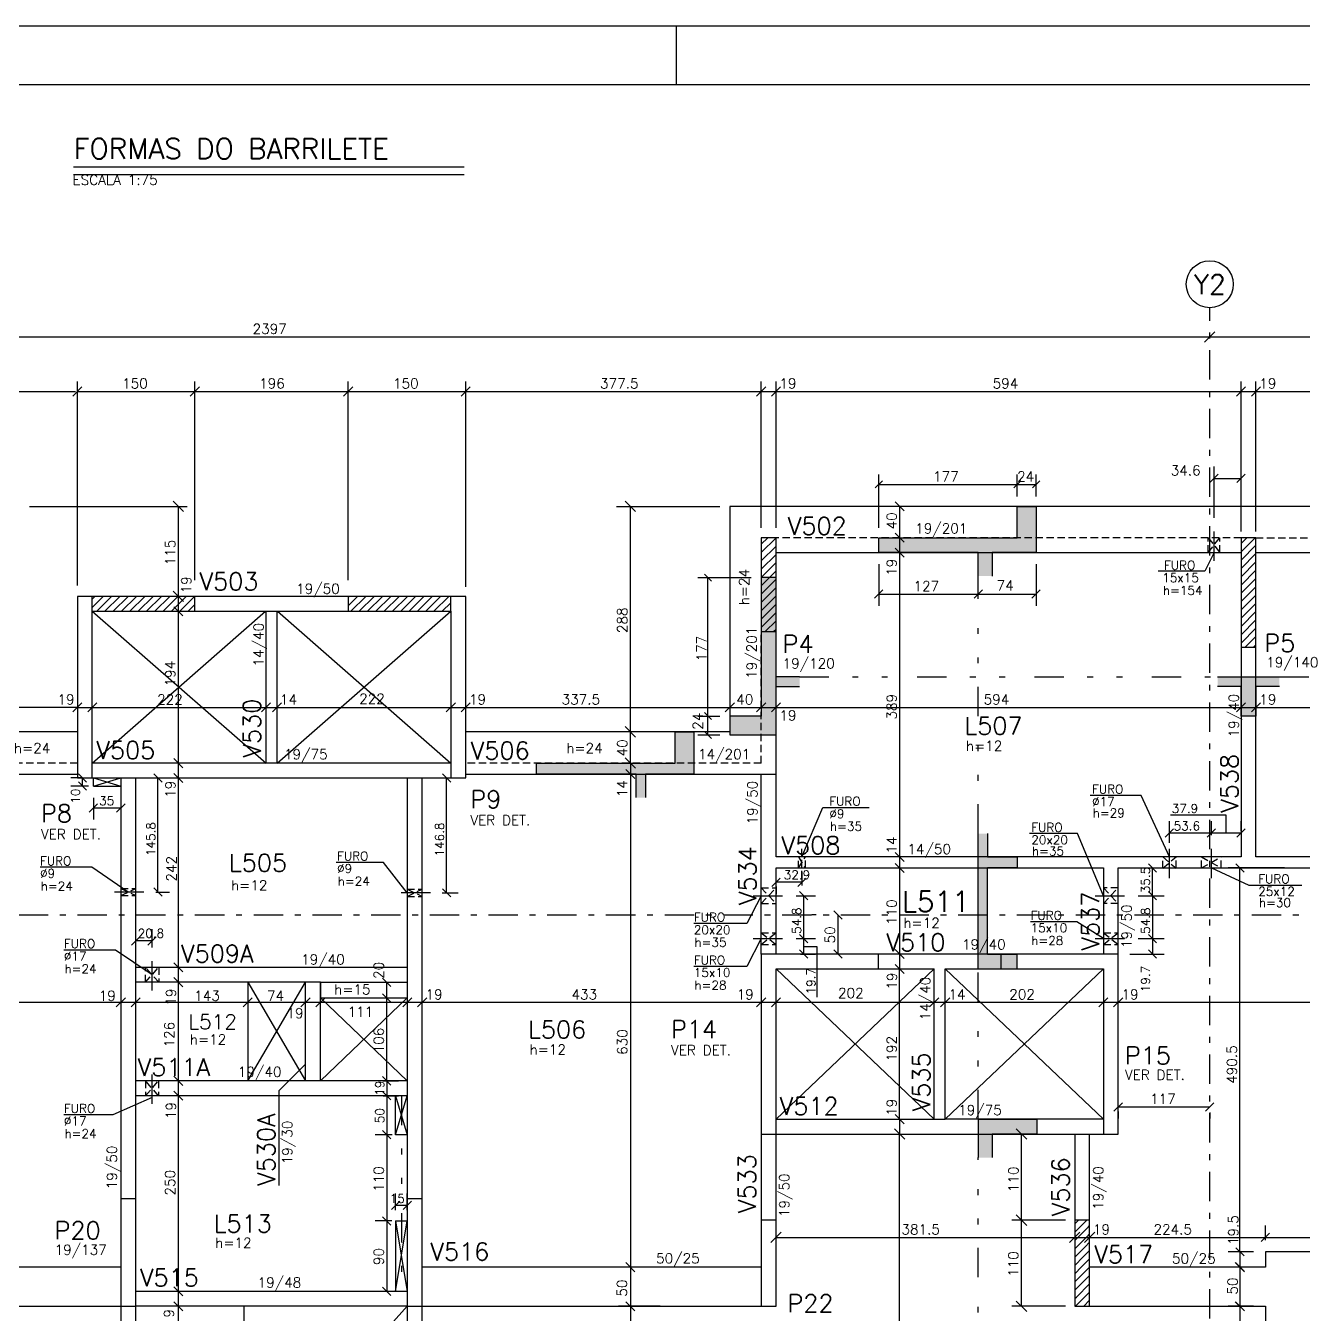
# Model space of a CAD drawing. Extents: x 26307 to 34197, y 0 to 4455.
# Drawn here: x 28641 to 30273, y 2809 to 4455 of the extents above; entities that cross this region are included whole.
import ezdxf

# ---------------------------------------------------------------- set-up
doc = ezdxf.new("R2010")
doc.units = 0
doc.header["$LTSCALE"] = 75
doc.header["$MEASUREMENT"] = 0
for name, pattern in [('ESTILO_TQS_0003', [1, 0.5, -0.2, 0.1, -0.2]), ('ESTILO_TQS_0004', [2, 0.5, -0.4, 0.1, -0.4, 0.1, -0.5]), ('HIDDEN2', [0.1875, 0.125, -0.0625])]:
    doc.linetypes.add(name, pattern=pattern)
doc.layers.get('0').update_dxf_attribs({"color": 3, "linetype": 'CONTINUOUS'})
for name, color, linetype in [('1', 3, 'CONTINUOUS'), ('200', 1, 'HIDDEN2'), ('204', 1, 'ESTILO_TQS_0003'), ('205', 1, 'ESTILO_TQS_0004'), ('210', 3, 'HIDDEN2'), ('212', 3, 'CONTINUOUS'), ('213', 3, 'CONTINUOUS'), ('216', 3, 'CONTINUOUS'), ('220', 5, 'CONTINUOUS'), ('221', 1, 'CONTINUOUS'), ('222', 6, 'CONTINUOUS'), ('226', 4, 'CONTINUOUS'), ('230', 3, 'CONTINUOUS'), ('233', 6, 'CONTINUOUS'), ('238', 2, 'CONTINUOUS'), ('249', 1, 'CONTINUOUS'), ('250', 1, 'CONTINUOUS'), ('253', 253, 'CONTINUOUS')]:
    doc.layers.add(name, color=color, linetype=linetype)
doc.styles.get("Standard").update_dxf_attribs({"font": 'ROMANS.SHX'})

# ---------------------------------------------------------------- blocks, each defined once
blk = doc.blocks.new('_H6F20D0C977-024')
for p, q in [((2443.908084, 9857.922685), (2457.994337, 9872.008938)), ((2443.908084, 9868.529287), (2447.387736, 9872.008938)), ((2449.600939, 9853.008938), (2468.600939, 9872.008938)), ((2460.207541, 9853.008938), (2479.207541, 9872.008938)), ((2470.814142, 9853.008938), (2489.814142, 9872.008938)), ((2481.420744, 9853.008938), (2500.420744, 9872.008938)), ((2492.027346, 9853.008938), (2511.027346, 9872.008938)), ((2502.633948, 9853.008938), (2521.633948, 9872.008938)), ((2513.240549, 9853.008938), (2532.240549, 9872.008938)), ((2523.847151, 9853.008938), (2542.847151, 9872.008938)), ((2534.453753, 9853.008938), (2553.453753, 9872.008938)), ((2545.060354, 9853.008938), (2564.060354, 9872.008938)), ((2555.666956, 9853.008938), (2574.666956, 9872.008938)), ((2566.273558, 9853.008938), (2574.908084, 9861.643464))]:
    blk.add_line(p, q)
blk = doc.blocks.new('_H6F20D0C977-025')
for p, q in [((2774.908084, 9860.118032), (2786.79899, 9872.008938)), ((2774.908084, 9870.724633), (2776.192389, 9872.008938)), ((2778.405592, 9853.008938), (2797.405592, 9872.008938)), ((2789.012194, 9853.008938), (2808.012194, 9872.008938)), ((2799.618796, 9853.008938), (2818.618796, 9872.008938)), ((2810.225397, 9853.008938), (2829.225397, 9872.008938)), ((2820.831999, 9853.008938), (2839.831999, 9872.008938)), ((2831.438601, 9853.008938), (2850.438601, 9872.008938)), ((2842.045203, 9853.008938), (2861.045203, 9872.008938)), ((2852.651804, 9853.008938), (2871.651804, 9872.008938)), ((2863.258406, 9853.008938), (2882.258406, 9872.008938)), ((2873.865008, 9853.008938), (2892.865008, 9872.008938)), ((2884.471609, 9853.008938), (2903.471609, 9872.008938)), ((2895.078211, 9853.008938), (2905.908084, 9863.838811)), ((2905.684813, 9853.008938), (2905.908084, 9853.232209))]:
    blk.add_line(p, q)
blk = doc.blocks.new('_H7A17B2026D-005')
for p, q in [((3300.408083, 10035.600174), (3308.818865, 10044.010956)), ((3300.408083, 10024.993573), (3319.408083, 10043.993573)), ((3300.408083, 10014.386971), (3319.408083, 10033.386971)), ((3300.408083, 10003.780369), (3319.408083, 10022.780369)), ((3300.408083, 9993.173767), (3319.408083, 10012.173767)), ((3300.408083, 9982.567166), (3319.408083, 10001.567166)), ((3300.408083, 9971.960564), (3319.408083, 9990.960564)), ((3300.408083, 9961.353962), (3319.408083, 9980.353962)), ((3300.408083, 9950.747361), (3319.408083, 9969.747361)), ((3300.408083, 9940.140759), (3319.408083, 9959.140759)), ((3300.408083, 9929.534157), (3319.408083, 9948.534157)), ((3305.491484, 9924.010956), (3319.408083, 9937.927555)), ((3316.098085, 9924.010956), (3319.408083, 9927.320954))]:
    blk.add_line(p, q)
blk = doc.blocks.new('_H4335135044-001')
for p, q in [((1602.793407, 3013.471435), (1618.178187, 3028.856216)), ((1602.793407, 3024.078037), (1607.571586, 3028.856216)), ((1602.793407, 3002.864834), (1620.333668, 3020.405094)), ((1620.333668, 3020.405094), (1621.793407, 3021.864834)), ((1602.793407, 2992.258232), (1618.119102, 3007.583927)), ((1615.904537, 2994.762761), (1621.793407, 3000.65163)), ((1618.119102, 3007.583927), (1621.793407, 3011.258232)), ((1602.793407, 2981.65163), (1615.904537, 2994.762761)), ((1602.793407, 2971.045028), (1613.689972, 2981.941594)), ((1613.689972, 2981.941594), (1621.793407, 2990.045028)), ((1602.793407, 2960.438427), (1611.475407, 2969.120427)), ((1609.260842, 2956.29926), (1621.793407, 2968.831825)), ((1611.475407, 2969.120427), (1621.793407, 2979.438427)), ((1602.793407, 2949.831825), (1609.260842, 2956.29926)), ((1604.831711, 2930.656926), (1621.793407, 2947.618622)), ((1607.046276, 2943.478093), (1621.793407, 2958.225223)), ((1602.793407, 2939.225223), (1607.046276, 2943.478093)), ((1602.793407, 2928.618622), (1604.831711, 2930.656926)), ((1603.637603, 2918.856216), (1621.793407, 2937.01202)), ((1614.244205, 2918.856216), (1621.793407, 2926.405418))]:
    blk.add_line(p, q)
blk = doc.blocks.new('_HF7EA6C2C5E-000')
for p, q in [((1390.293407, 3882.84481), (1408.304812, 3900.856216)), ((1390.293407, 3893.451412), (1397.698211, 3900.856216)), ((1390.293407, 3872.238209), (1409.293407, 3891.238209)), ((1390.293407, 3861.631607), (1409.293407, 3880.631607)), ((1390.293407, 3851.025005), (1409.293407, 3870.025005)), ((1390.293407, 3840.418404), (1409.293407, 3859.418404)), ((1390.293407, 3829.811802), (1409.293407, 3848.811802)), ((1390.293407, 3819.2052), (1409.293407, 3838.2052)), ((1390.293407, 3808.598598), (1409.293407, 3827.598598)), ((1390.293407, 3797.991997), (1409.293407, 3816.991997)), ((1390.293407, 3787.385395), (1409.293407, 3806.385395)), ((1390.293407, 3776.778793), (1409.293407, 3795.778793)), ((1390.293407, 3766.172192), (1409.293407, 3785.172192)), ((1395.584033, 3760.856216), (1409.293407, 3774.56559)), ((1406.190635, 3760.856216), (1409.293407, 3763.958988))]:
    blk.add_line(p, q)

msp = doc.modelspace()

# ---------------------------------------------------------------- linework, layer by layer
for p, q in [((26307.4, 4455), (34197.4, 4455)), ((29472.4, 4380), (29472.4, 4455))]:
    msp.add_line(p, q)
at = {"layer": '1'}
for p, q in [((30212.7, 3781.9), (31011.7, 3781.9)), ((28948.2, 3512.9), (28948.2, 3706.9)), ((28962.2, 3512.9), (28962.2, 3706.9)), ((29599.7, 3392.9), (29599.7, 3680.9)), ((29580.7, 3268.9), (29580.7, 3498.9)), ((29599.7, 3268.9), (29599.7, 3378.9)), ((29128.6, 3251.9), (28781.7, 3251.9)), ((29801.7, 3057.9), (29801.7, 3249.9)), ((29815.7, 3057.9), (29815.7, 3249.9)), ((29815.7, 3249.9), (29886.7, 3249.9)), ((29017.6, 3232.9), (28781.7, 3232.9)), ((28998.6, 3106.9), (28998.6, 3232.9)), ((29017.6, 3232.9), (29017.6, 3212.9)), ((29017.6, 3212.9), (29128.6, 3212.9)), ((29017.6, 3106.9), (28781.7, 3106.9)), ((29017.6, 3106.9), (29003.6, 3106.9)), ((29128.6, 3087.9), (28781.7, 3087.9)), ((29599.7, 3057.9), (29815.7, 3057.9)), ((29128.6, 2837.9), (28781.7, 2837.9)), ((29128.6, 2818.9), (28781.7, 2818.9))]:
    msp.add_line(p, q, dxfattribs=at)
for points in [[(29599.7, 3781.9), (30193.7, 3781.9)], [(29053.2, 3725.9), (28857.2, 3725.9)], [(28857.2, 3706.9), (29053.2, 3706.9)], [(30193.7, 3660.9), (30193.7, 3392.9)], [(30212.7, 3392.9), (30212.7, 3660.9)], [(28962.2, 3512.9), (28726.2, 3512.9)], [(29184.2, 3512.9), (28962.2, 3512.9)], [(28310.7, 3498.9), (28707.2, 3498.9)], [(28726.2, 3493.9), (28762.7, 3493.9)], [(28758.9, 3493.9), (29147.7, 3493.9)], [(28762.7, 3493.9), (28762.7, 2955.8)], [(28781.7, 2955.8), (28781.7, 3493.9)], [(29128.6, 3493.9), (29128.6, 2955.9)], [(29147.7, 3493.9), (29184.2, 3493.9)], [(29147.7, 2955.9), (29147.7, 3493.9)], [(29203.2, 3498.9), (29599.7, 3498.9)], [(30193.7, 3392.9), (29599.6, 3392.9)], [(30491.7, 3392.9), (30212.7, 3392.9)], [(29599.6, 3378.9), (30017.7, 3378.9)], [(30017.7, 3378.9), (30017.7, 3268.9)], [(30036.7, 3378.9), (30491.7, 3378.9)], [(30036.7, 3268.9), (30036.7, 3378.9)], [(29886.7, 3268.9), (29730.7, 3268.9)], [(29730.7, 3249.9), (29801.7, 3249.9)], [(30017.7, 3057.9), (29815.7, 3057.9)], [(29580.7, 3038.9), (29580.7, 2928.9)], [(29599.7, 3038.9), (30000.2, 3038.9)], [(29599.7, 2928.9), (29599.7, 3038.9)], [(29981.2, 3038.9), (29981.2, 2928.9)], [(30000.2, 3038.9), (30017.7, 3038.9)], [(30000.2, 2928.9), (30000.2, 3038.9)], [(28762.7, 2868.9), (28329.7, 2868.9)], [(29580.7, 2868.9), (29147.7, 2868.9)], [(30224.7, 2868.9), (30000.2, 2868.9)], [(28329.7, 2818.9), (28762.7, 2818.9)], [(28762.7, 2818.9), (28762.7, 2565.9)], [(28781.7, 2565.9), (28781.7, 2818.9)], [(29128.6, 2818.9), (29128.6, 2565.9)], [(29147.7, 2565.9), (29147.7, 2818.9)], [(29147.7, 2818.9), (29580.7, 2818.9)], [(30000.2, 2818.9), (30224.7, 2818.9)]]:
    msp.add_lwpolyline(points, dxfattribs=at)
at = {"layer": '200'}
for p, q in [((30151.6, 3781.9), (30166.6, 3800.9)), ((30151.6, 3800.9), (30166.6, 3781.9)), ((29628.1, 3378.8), (29637.1, 3392.9)), ((29628.1, 3392.9), (29637.1, 3378.8)), ((29632.6, 3365.9), (29632.6, 3405.9)), ((30093.6, 3378.8), (30110.6, 3392.9)), ((30093.6, 3392.9), (30110.6, 3378.8)), ((30143.2, 3378.9), (30168.2, 3392.9)), ((30143.2, 3392.9), (30168.2, 3378.9)), ((28762.7, 3343.6), (28781.7, 3352.6)), ((28762.7, 3352.6), (28781.7, 3343.6)), ((29128.6, 3342.6), (29147.7, 3351.6)), ((29128.6, 3351.6), (29147.7, 3342.6)), ((29580.7, 3333.4), (29599.6, 3353.4)), ((29580.7, 3353.4), (29599.6, 3333.4)), ((30017.7, 3333.4), (30036.7, 3353.4)), ((30017.7, 3353.4), (30036.7, 3333.4)), ((29580.7, 3281.1), (29599.7, 3296.1)), ((29580.7, 3296.1), (29599.7, 3281.1)), ((30017.7, 3281.1), (30036.7, 3296.1)), ((30017.7, 3296.1), (30036.7, 3281.1)), ((28794, 3232.9), (28811, 3251.9)), ((28811, 3232.9), (28794, 3251.9)), ((28794.2, 3087.9), (28810.8, 3106.8)), ((28810.8, 3087.9), (28794.2, 3106.8))]:
    msp.add_line(p, q, dxfattribs=at)
at = {"layer": '204'}
for p, q in [((30153.7, 1978), (30153.7, 4094.7)), ((26607.4, 3318.9), (31119.8, 3318.9))]:
    msp.add_line(p, q, dxfattribs=at)
at = {"layer": '205'}
for p, q in [((30159.1, 3771.4), (30159.1, 3811.4)), ((29857.8, 3422.9), (29857.8, 3751.9)), ((29629.7, 3622.9), (30163.7, 3622.9)), ((30242.7, 3622.9), (30461.7, 3622.9)), ((30102.1, 3365.9), (30102.1, 3405.9)), ((30155.7, 3365.9), (30155.7, 3405.9)), ((28792.2, 3348.1), (28752.2, 3348.1)), ((29158.2, 3347.1), (29118.2, 3347.1)), ((29570.2, 3343.4), (29610.2, 3343.4)), ((30007.2, 3343.4), (30047.2, 3343.4)), ((29570.2, 3288.6), (29610.2, 3288.6)), ((30007.2, 3288.6), (30047.2, 3288.6)), ((28802.5, 3222.4), (28802.5, 3262.4)), ((29857.8, 3057.9), (29857.8, 3249.9)), ((28802.5, 3077.4), (28802.5, 3117.4)), ((29121.2, 3087.9), (29121.2, 2837.9)), ((29857.8, 2255.8), (29857.8, 3008.9))]:
    msp.add_line(p, q, dxfattribs=at)
at = {"layer": '210'}
for p, q in [((30151.6, 3781.9), (30151.6, 3800.9)), ((30166.6, 3781.9), (30166.6, 3800.9)), ((30212.7, 3800.9), (31011.7, 3800.9)), ((29580.7, 3512.9), (29580.7, 3680.9)), ((29628.1, 3378.8), (29628.1, 3392.9)), ((29637.1, 3378.9), (29637.1, 3392.9)), ((30093.6, 3378.8), (30093.6, 3392.9)), ((30110.6, 3378.9), (30110.6, 3392.9)), ((30143.2, 3378.9), (30143.2, 3392.9)), ((30168.2, 3378.9), (30168.2, 3392.9)), ((28762.7, 3352.6), (28781.7, 3352.6)), ((28762.7, 3343.6), (28781.7, 3343.6)), ((29128.6, 3351.6), (29147.7, 3351.6)), ((29128.6, 3342.6), (29147.7, 3342.6)), ((29580.7, 3353.4), (29599.6, 3353.4)), ((30036.7, 3353.4), (30017.7, 3353.4)), ((29580.7, 3333.4), (29599.6, 3333.4)), ((30036.7, 3333.4), (30017.7, 3333.4)), ((29580.7, 3296.1), (29599.7, 3296.1)), ((30017.7, 3296.1), (30036.7, 3296.1)), ((29580.7, 3281.1), (29599.7, 3281.1)), ((30017.7, 3281.1), (30036.7, 3281.1)), ((28794, 3232.9), (28794, 3251.9)), ((28811, 3251.8), (28811, 3232.9)), ((28794.2, 3106.8), (28794.2, 3087.9)), ((28810.8, 3106.8), (28810.8, 3087.9))]:
    msp.add_line(p, q, dxfattribs=at)
for points in [[(30193.7, 3800.9), (29599.7, 3800.9)], [(28707.2, 3512.9), (28329.7, 3512.9)], [(29580.7, 3512.9), (29203.2, 3512.9)]]:
    msp.add_lwpolyline(points, dxfattribs=at)
at = {"layer": '216'}
for p, q in [((30147, 4050.8), (30160.3, 4064.1)), ((28701.3, 3981.9), (28713, 3993.6)), ((28851.3, 3981.9), (28863, 3993.6)), ((29047.3, 3981.9), (29059, 3993.6)), ((29197.3, 3981.9), (29209, 3993.6)), ((29574.8, 3981.9), (29586.5, 3993.6)), ((29593.8, 3981.9), (29605.5, 3993.6)), ((30187.8, 3981.9), (30199.5, 3993.6)), ((30206.8, 3981.9), (30218.5, 3993.6)), ((29726.3, 3864.4), (29735.4, 3873.4)), ((29903.3, 3864.4), (29912.4, 3873.4)), ((29927.3, 3864.4), (29936.4, 3873.4)), ((30153.8, 3871.4), (30164.4, 3882)), ((30188.3, 3871.4), (30199, 3882)), ((28829.4, 3847.5), (28842.7, 3834.2)), ((29420.1, 3834.2), (29406.8, 3847.5)), ((29751.6, 3846.7), (29763.3, 3835)), ((29751.6, 3806.7), (29763.3, 3795)), ((29751.6, 3787.7), (29763.3, 3776)), ((29508.1, 3754.4), (29517.1, 3745.4)), ((28829.4, 3732.5), (28842.7, 3719.2)), ((29725.5, 3723.5), (29736.2, 3734.1)), ((29852.5, 3723.5), (29863.2, 3734.1)), ((29926.5, 3723.5), (29937.2, 3734.1)), ((28830.2, 3712.7), (28841.9, 3701)), ((28701.3, 3578.2), (28713, 3589.8)), ((28720.3, 3578.2), (28732, 3589.8)), ((28942.3, 3578.2), (28954, 3589.8)), ((28956.3, 3578.2), (28968, 3589.8)), ((29178.3, 3578.2), (29190, 3589.8)), ((29197.3, 3578.2), (29209, 3589.8)), ((29534.8, 3578.2), (29546.5, 3589.8)), ((29574.8, 3578.2), (29586.5, 3589.8)), ((29593.8, 3578.2), (29605.5, 3589.8)), ((30187.8, 3578.2), (30199.5, 3589.8)), ((30206.8, 3578.2), (30218.5, 3589.8)), ((29508.1, 3577.4), (29517.1, 3568.4)), ((29420.1, 3546.2), (29406.8, 3559.5)), ((29420.1, 3546.2), (29406.8, 3559.5)), ((29508.1, 3553.4), (29517.1, 3544.4)), ((28830.2, 3518.7), (28841.9, 3507)), ((29420.1, 3506.2), (29406.8, 3519.5)), ((28719, 3488.6), (28708.4, 3499.2)), ((28815.3, 3488.6), (28804.7, 3499.2)), ((28830.2, 3499.7), (28841.9, 3488)), ((29184, 3488.6), (29173.4, 3499.2)), ((29407.6, 3504.7), (29419.3, 3493)), ((28719, 3478.3), (28708.4, 3488.9)), ((28722.3, 3450.3), (28733, 3460.9)), ((28757.3, 3450.3), (28768, 3460.9)), ((30107.4, 3428.8), (30096.8, 3418.2)), ((30161, 3428.8), (30150.4, 3418.2)), ((30161, 3428.8), (30150.4, 3418.2)), ((30199, 3428.8), (30188.3, 3418.2)), ((29751.6, 3398.7), (29763.3, 3387)), ((29751.6, 3384.7), (29763.3, 3373)), ((30085.8, 3373.6), (30075.2, 3384.2)), ((30197.4, 3373.6), (30186.8, 3384.2)), ((29605, 3365.9), (29594.3, 3355.3)), ((29637.9, 3365.9), (29627.3, 3355.3)), ((28815.3, 3342.8), (28804.7, 3353.4)), ((29184, 3341.8), (29173.4, 3352.4)), ((29629.6, 3348.7), (29640.2, 3338.1)), ((30085.8, 3338.1), (30075.2, 3348.7)), ((30075.2, 3348.7), (30085.8, 3338.1)), ((29673.4, 3324.2), (29684, 3313.6)), ((29629.6, 3293.9), (29640.2, 3283.3)), ((29629.6, 3293.9), (29640.2, 3283.3)), ((30075.2, 3293.9), (30085.8, 3283.3)), ((30075.2, 3293.9), (30085.8, 3283.3)), ((28787, 3290.9), (28776.3, 3280.3)), ((28807.8, 3290.9), (28797.2, 3280.3)), ((29629.6, 3274.2), (29640.2, 3263.6)), ((29673.4, 3274.2), (29684, 3263.6)), ((29751.6, 3274.7), (29763.3, 3263)), ((30075.2, 3274.2), (30085.8, 3263.6)), ((28830.2, 3257.7), (28841.9, 3246)), ((29751.6, 3255.7), (29763.3, 3244)), ((28830.2, 3238.7), (28841.9, 3227)), ((29107.7, 3227.5), (29097.1, 3238.2)), ((28756.8, 3201.4), (28768.5, 3213)), ((28775.8, 3201.4), (28787.5, 3213)), ((28775.8, 3201.4), (28787.5, 3213)), ((28918.8, 3201.4), (28930.5, 3213)), ((28992.8, 3201.4), (29004.5, 3213)), ((29011.8, 3201.4), (29023.5, 3213)), ((29107.7, 3207.5), (29097.1, 3218.2)), ((29107.7, 3207.5), (29097.1, 3218.2)), ((29122.8, 3201.4), (29134.5, 3213)), ((29141.8, 3201.4), (29153.5, 3213)), ((29574.8, 3201.4), (29586.5, 3213)), ((29593.8, 3201.4), (29605.5, 3213)), ((29795.8, 3201.4), (29807.5, 3213)), ((29809.8, 3201.4), (29821.5, 3213)), ((30011.8, 3201.4), (30023.5, 3213)), ((30030.8, 3201.4), (30042.5, 3213)), ((30031.3, 3201.9), (30042, 3212.5)), ((28830.2, 3112.7), (28841.9, 3101)), ((29107.7, 3101.5), (29097.1, 3112.2)), ((29097.1, 3112.2), (29107.7, 3101.5)), ((28830.2, 3093.7), (28841.9, 3082)), ((29097.1, 3093.2), (29107.7, 3082.5)), ((29097.1, 3093.2), (29107.7, 3082.5)), ((30031.3, 3068.3), (30042, 3078.9)), ((30148.3, 3068.3), (30159, 3078.9)), ((29751.6, 3063.7), (29763.3, 3052)), ((29097.1, 3043.2), (29107.7, 3032.6)), ((29097.1, 3043.2), (29107.7, 3032.6)), ((29097.1, 3043.2), (29107.7, 3032.6)), ((29764.1, 3032.2), (29750.9, 3045.5)), ((29919.8, 3032.2), (29906.5, 3045.5)), ((29108.3, 2942.6), (29119, 2953.2)), ((29123.3, 2942.6), (29134, 2953.2)), ((29097.1, 2933.2), (29107.7, 2922.6)), ((29097.1, 2933.2), (29107.7, 2922.6)), ((29919.8, 2922.2), (29906.5, 2935.5)), ((29593, 2900.2), (29606.3, 2913.5)), ((29974.5, 2900.2), (29987.8, 2913.5)), ((29993.5, 2900.2), (30006.8, 2913.5)), ((29994.8, 2901.6), (30005.5, 2912.2)), ((30219.3, 2901.6), (30230, 2912.2)), ((30219.3, 2901.6), (30230, 2912.2)), ((30186.8, 2893.7), (30197.4, 2883.1)), ((30197.4, 2883.1), (30186.8, 2893.7)), ((29407.6, 2874.7), (29419.3, 2863)), ((30186.3, 2874.7), (30197.9, 2863)), ((30186.8, 2874.2), (30197.4, 2863.6)), ((28830.2, 2843.7), (28841.9, 2832)), ((29097.1, 2843.2), (29107.7, 2832.6)), ((28830.2, 2824.7), (28841.9, 2813)), ((29407.6, 2824.7), (29419.3, 2813)), ((29408.1, 2824.2), (29418.8, 2813.6)), ((29919.8, 2812.2), (29906.5, 2825.5)), ((30186.3, 2824.7), (30197.9, 2813)), ((30186.8, 2824.2), (30197.4, 2813.6))]:
    msp.add_line(p, q, dxfattribs=at)
at = {"layer": '220'}
for p, q in [((29857.8, 3781.9), (29857.8, 3781.9)), ((29599.7, 3622.9), (29599.7, 3622.9)), ((30163.7, 3622.9), (30242.7, 3622.9)), ((29420.8, 3498.9), (29420.8, 3498.9)), ((29857.8, 3378.9), (29857.8, 3422.9)), ((29857.8, 3249.9), (29857.8, 3378.9)), ((29869.8, 3268.9), (29869.8, 3378.9)), ((29869.8, 3268.9), (29907.8, 3268.9)), ((29907.8, 3249.9), (29907.8, 3268.9)), ((29857.8, 3249.9), (29907.8, 3249.9)), ((29857.8, 3057.9), (29857.8, 3008.9)), ((29857.8, 3057.9), (29932.8, 3057.9)), ((29932.8, 3057.9), (29932.8, 3038.9)), ((29932.8, 3038.9), (29875.8, 3038.9)), ((29875.8, 3038.9), (29875.8, 3008.9))]:
    msp.add_line(p, q, dxfattribs=at)
for points in [[(29857.8, 3751.9), (29857.8, 3781.9), (29730.8, 3781.9), (29730.8, 3800.9), (29857.8, 3800.9), (29907.8, 3800.9), (29907.8, 3840.9), (29931.8, 3840.9), (29931.8, 3781.9), (29875.8, 3781.9), (29875.8, 3751.9)], [(29629.7, 3622.9), (29599.7, 3622.9), (29599.7, 3749.9), (29580.7, 3749.9), (29580.7, 3622.9), (29580.7, 3572.9), (29540.7, 3572.9), (29540.7, 3548.9), (29599.7, 3548.9), (29599.7, 3610.9), (29629.7, 3610.9)], [(30242.7, 3610.9), (30242.7, 3610.9), (30212.7, 3610.9), (30212.7, 3572.9), (30193.7, 3572.9), (30193.7, 3610.9), (30163.7, 3610.9)], [(29420.8, 3468.9), (29420.8, 3498.9), (29293.8, 3498.9), (29293.8, 3512.9), (29420.8, 3512.9), (29470.8, 3512.9), (29470.8, 3552.9), (29494.8, 3552.9), (29494.8, 3498.9), (29432.8, 3498.9), (29432.8, 3468.9)], [(29869.8, 3422.9), (29869.8, 3422.9), (29869.8, 3392.9), (29907.8, 3392.9), (29907.8, 3378.9), (29869.8, 3378.9), (29869.8, 3378.9)]]:
    msp.add_lwpolyline(points, dxfattribs=at)
at = {"layer": '221'}
for p, q in [((29017.6, 3106.9), (29128.6, 3212.9)), ((29017.6, 3212.9), (29128.6, 3106.9))]:
    msp.add_line(p, q, dxfattribs=at)
at = {"layer": '222'}
for p, q in [((26494.9, 4380), (34122.4, 4380)), ((28702.3, 4274.8), (29201.1, 4274.8)), ((28726.2, 3706.9), (28726.2, 3725.9)), ((29184.2, 3706.9), (29184.2, 3725.9))]:
    msp.add_line(p, q, dxfattribs=at)
for points in [[(29580.7, 3680.9), (29599.7, 3680.9), (29599.7, 3800.9), (29580.7, 3800.9), (29580.7, 3680.9)], [(30193.7, 3660.9), (30212.7, 3660.9), (30212.7, 3800.9), (30193.7, 3800.9), (30193.7, 3660.9)], [(28707.2, 3493.9), (28707.2, 3493.9), (28726.2, 3493.9), (28726.2, 3706.9), (28857.2, 3706.9), (28857.2, 3725.9), (28707.2, 3725.9), (28707.2, 3493.9)], [(29203.2, 3493.9), (29203.2, 3725.9), (29053.2, 3725.9), (29053.2, 3706.9), (29184.2, 3706.9), (29184.2, 3493.9), (29203.2, 3493.9), (29203.2, 3493.9)], [(29580.7, 3038.9), (29581.7, 3038.9), (29599.7, 3038.9), (29599.7, 3249.9), (29730.7, 3249.9), (29730.7, 3268.9), (29580.7, 3268.9), (29580.7, 3038.9)], [(30036.7, 3038.9), (30036.7, 3268.9), (29886.7, 3268.9), (29886.7, 3249.9), (30017.7, 3249.9), (30017.7, 3038.9), (30036.7, 3038.9), (30036.7, 3038.9)], [(28781.7, 2955.9), (28762.7, 2955.9), (28762.7, 2818.9), (28781.7, 2818.9), (28781.7, 2955.9)], [(29128.6, 2818.9), (29147.7, 2818.9), (29147.7, 2955.9), (29128.6, 2955.9), (29128.6, 2818.9)], [(29580.7, 2818.9), (29599.7, 2818.9), (29599.7, 2928.9), (29580.7, 2928.9), (29580.7, 2818.9)], [(29981.2, 2818.9), (30000.2, 2818.9), (30000.2, 2928.9), (29981.2, 2928.9), (29981.2, 2818.9)]]:
    msp.add_lwpolyline(points, dxfattribs=at)
at = {"layer": '230'}
for p, q in [((28727.6, 3483.6), (28727.6, 3493.9)), ((28727.6, 3483.6), (28762.7, 3483.6)), ((28924.7, 3232.9), (28924.7, 3106.9)), ((29113.7, 3037.9), (29113.7, 3087.9)), ((29128.6, 3087.9), (29128.6, 3037.9)), ((29128.6, 3037.9), (29113.7, 3037.9)), ((29113.7, 2927.9), (29113.7, 2837.9)), ((29113.7, 2927.9), (29128.6, 2927.9)), ((29128.6, 2926.6), (29128.6, 2837.9)), ((28919.7, 2818.9), (28919.7, 2681.3))]:
    msp.add_line(p, q, dxfattribs=at)
for points in [[(28707.2, 3552.9), (28369.7, 3552.9), (28369.7, 3840.9), (26839.7, 3840.9), (26839.7, 2074.9), (31070.7, 2074.9), (31070.7, 3840.9), (29540.7, 3840.9), (29540.7, 3552.9), (29203.2, 3552.9)], [(29017.6, 3106.9), (29017.6, 3232.9), (29128.6, 3232.9), (29128.6, 3106.9), (29017.6, 3106.9)], [(30224.7, 2818.9), (30224.7, 2768.4), (30544.7, 2768.4), (30544.7, 2888.4), (30224.7, 2888.4), (30224.7, 2868.9)]]:
    msp.add_lwpolyline(points, dxfattribs=at)
at = {"layer": '238'}
msp.add_circle((30153.7, 4124.7), 30, dxfattribs=at)
at = {"layer": '249'}
for p, q in [((28726.2, 3512.9), (28947.6, 3706.9)), ((28726.2, 3706.9), (28948.2, 3512.9)), ((28962.2, 3512.9), (29184.2, 3706.9)), ((28962.6, 3706.9), (29184.2, 3512.9)), ((28727.6, 3483.6), (28762.6, 3493.9)), ((28727.6, 3493.9), (28762.6, 3483.6)), ((29599.7, 3057.9), (29801.7, 3249.9)), ((29599.7, 3249.9), (29801.7, 3057.9)), ((29815.7, 3057.9), (30017.7, 3249.9)), ((29815.7, 3249.9), (30017.7, 3057.9)), ((28924.7, 3232.9), (28998.7, 3106.9)), ((28924.7, 3106.9), (28998.7, 3232.9)), ((29113.7, 3037.9), (29128.6, 3087.9)), ((29113.7, 3087.9), (29128.6, 3037.9)), ((29113.7, 2837.9), (29128.6, 2927.9)), ((29113.7, 2927.9), (29128.6, 2837.9)), ((28781.7, 2434.9), (29128.6, 2818.9))]:
    msp.add_line(p, q, dxfattribs=at)
at = {"layer": '250'}
for p, q in [((28702.3, 4264.8), (29201.1, 4264.8)), ((26839.7, 4057.4), (31070.7, 4057.4)), ((27756.7, 4057.4), (30153.7, 4057.4)), ((30153.7, 4057.4), (31070.7, 4057.4)), ((28328.7, 3987.8), (28704.7, 3987.8)), ((28707.2, 3739.7), (28707.2, 4000.5)), ((28707.2, 3987.8), (28857.2, 3987.8)), ((28857.2, 3746.4), (28857.2, 4000.5)), ((28857.2, 3987.8), (29053.2, 3987.8)), ((29053.2, 3746.4), (29053.2, 4000.5)), ((29053.2, 3987.8), (29203.2, 3987.8)), ((29203.2, 3738.2), (29203.2, 4000.5)), ((29203.2, 3987.8), (29580.7, 3987.8)), ((29580.7, 3813.6), (29580.7, 4000.5)), ((29580.7, 3987.8), (29599.7, 3987.8)), ((29599.7, 3813.6), (29599.7, 4000.5)), ((29599.7, 3987.8), (30193.7, 3987.8)), ((30193.7, 3808.6), (30193.7, 4000.5)), ((30193.7, 3987.8), (30212.7, 3987.8)), ((30212.7, 3808.6), (30212.7, 4000.5)), ((30212.7, 3987.8), (30491.7, 3987.8)), ((30159.1, 3826.4), (30159.1, 3891.7)), ((30193.7, 3829.7), (30193.7, 3891.7)), ((29730.8, 3813.6), (29730.8, 3881.6)), ((29907.8, 3853.6), (29907.8, 3881.6)), ((29931.8, 3853.6), (29931.8, 3881.6)), ((30159.1, 3876.7), (30193.7, 3876.7)), ((29730.8, 3868.9), (29907.8, 3868.9)), ((29907.8, 3868.9), (29931.8, 3868.9)), ((28646.1, 3840.9), (28847.3, 3840.9)), ((28836.1, 3840.9), (28836.1, 3725.9)), ((29395.8, 3840.9), (29527.7, 3840.9)), ((29413.5, 3552.9), (29413.5, 3840.9)), ((29757.5, 3840.9), (29757.5, 3800.9)), ((29757.5, 3800.9), (29757.5, 3781.9)), ((29757.5, 3781.9), (29757.5, 3392.9)), ((30159.1, 3781.9), (30147.3, 3758)), ((29730.8, 3766.9), (29730.8, 3713.8)), ((29931.8, 3766.9), (29931.8, 3713.8)), ((30147.3, 3758), (30087.7, 3758)), ((29499.9, 3749.9), (29567.9, 3749.9)), ((29512.6, 3572.9), (29512.6, 3749.9)), ((28836.1, 3725.9), (28836.1, 3706.9)), ((29730.8, 3728.8), (29857.8, 3728.8)), ((29857.8, 3728.8), (29931.8, 3728.8)), ((28836.1, 3706.9), (28836.1, 3512.9)), ((28707.2, 3584), (28726.2, 3584)), ((28726.2, 3584), (28948.2, 3584)), ((28948.2, 3584), (28962.2, 3584)), ((28962.2, 3584), (29184.2, 3584)), ((29184.2, 3584), (29203.2, 3584)), ((29203.2, 3584), (29540.7, 3584)), ((29499.9, 3572.9), (29527.9, 3572.9)), ((29512.6, 3548.9), (29512.6, 3572.9)), ((29540.7, 3584), (29580.7, 3584)), ((29580.6, 3584), (29599.6, 3584)), ((29599.6, 3584), (30193.7, 3584)), ((30193.7, 3584), (30212.7, 3584)), ((30212.7, 3584), (30491.7, 3584)), ((29413.5, 3512.9), (29413.5, 3552.9)), ((29499.9, 3548.9), (29527.9, 3548.9)), ((28836.1, 3512.9), (28836.1, 3493.9)), ((29413.5, 3512.9), (29413.5, 3498.9)), ((28712.7, 3493.9), (28698.7, 3493.9)), ((28713.7, 3483.6), (28713.7, 3493.9)), ((28810, 3348.1), (28810, 3493.9)), ((28810.2, 3493.9), (28825, 3493.9)), ((28836.1, 3493.9), (28836.1, 2837.9)), ((29178.7, 3347.1), (29178.7, 3493.9)), ((29180.9, 3493.9), (29193.7, 3493.9)), ((29413.5, 3498.9), (29413.5, 2868.9)), ((28721.4, 3483.6), (28698.7, 3483.6)), ((28727.6, 3468.6), (28727.6, 3440.6)), ((28762.7, 3468.6), (28762.7, 3440.6)), ((30066, 3471.4), (30000.9, 3471.4)), ((30102.1, 3392.9), (30066, 3471.4)), ((28727.6, 3455.6), (28762.7, 3455.6)), ((29632.6, 3392.9), (29659.2, 3456)), ((29659.2, 3456), (29718.5, 3456)), ((30174.7, 3446.5), (30103.5, 3446.5)), ((30174.7, 3423.5), (30174.7, 3446.5)), ((30102.1, 3411), (30102.1, 3438.5)), ((30155.7, 3420.9), (30155.7, 3438.5)), ((30155.7, 3420.9), (30155.7, 3438.5)), ((30193.7, 3426.1), (30193.7, 3438.5)), ((29984.7, 3422.7), (29923.3, 3422.7)), ((30017.7, 3343.4), (29984.7, 3422.7)), ((30155.7, 3423.5), (30102.1, 3423.5)), ((30193.7, 3423.5), (30155.7, 3423.5)), ((29757.5, 3392.9), (29757.5, 3378.9)), ((28725.6, 3379.7), (28659.5, 3379.7)), ((28772.2, 3348.1), (28725.6, 3379.7)), ((29098.2, 3386), (29037.7, 3386)), ((29128.6, 3347.1), (29098.2, 3386)), ((29757.5, 3378.9), (29757.5, 3268.9)), ((30064.5, 3378.9), (30095.5, 3378.9)), ((30080.5, 3343.4), (30080.5, 3378.9)), ((30155.7, 3378.9), (30203.4, 3356.7)), ((30249.2, 3378.9), (30177.1, 3378.9)), ((30192.1, 2888.4), (30192.1, 3378.9)), ((29632.6, 3360.6), (29599.7, 3360.6)), ((29632.6, 3374), (29632.6, 3356.4)), ((28807.2, 3348.1), (28825, 3348.1)), ((29173.2, 3347.1), (29193.7, 3347.1)), ((29599.7, 3355.4), (29599.7, 3345.6)), ((29625.2, 3343.4), (29649.9, 3343.4)), ((29634.9, 3343.4), (29634.9, 3288.6)), ((30062.2, 3343.4), (30095.5, 3343.4)), ((30077.2, 3343.4), (30095.5, 3343.4)), ((30080.5, 3343.4), (30080.5, 3288.6)), ((30203.4, 3356.7), (30271.4, 3356.7)), ((29650.7, 3318.9), (29645.4, 3318.9)), ((29678.7, 3318.9), (29678.7, 3268.9)), ((29983.8, 3310.2), (29924.8, 3310.2)), ((30017.7, 3288.6), (29983.8, 3310.2)), ((28781.7, 3281.9), (28781.7, 3300.6)), ((28802.5, 3277.4), (28802.5, 3300.6)), ((28802.5, 3285.6), (28781.7, 3285.6)), ((29625.2, 3288.6), (29649.9, 3288.6)), ((29625.2, 3288.6), (29649.9, 3288.6)), ((29634.9, 3288.6), (29634.9, 3268.9)), ((30062.2, 3288.6), (30095.5, 3288.6)), ((30062.2, 3288.6), (30095.5, 3288.6)), ((30080.5, 3288.6), (30080.5, 3268.9)), ((28755.9, 3274), (28689.9, 3274)), ((28802.5, 3242.4), (28755.9, 3274)), ((29630.7, 3268.9), (29649.9, 3268.9)), ((29679.7, 3268.9), (29663.7, 3268.9)), ((29757.5, 3268.9), (29757.5, 3249.9)), ((30051.7, 3268.9), (30095.5, 3268.9)), ((28836.1, 3251.9), (28836.1, 3232.9)), ((29757.5, 3057.9), (29757.5, 3249.9)), ((28781.7, 3236.7), (28781.7, 3238.3)), ((28802.5, 3237.4), (28802.5, 3238.3)), ((29102.4, 3212.9), (29102.4, 3232.9)), ((29102.4, 3106.9), (29102.4, 3212.9)), ((30036.7, 3194.9), (30036.7, 3222.2)), ((28329.7, 3207.2), (28762.7, 3207.2)), ((28762.7, 3207.2), (28781.7, 3207.2)), ((28781.7, 3207.2), (29128.6, 3207.2)), ((29128.6, 3207.2), (29147.7, 3207.2)), ((29147.7, 3207.2), (29580.7, 3207.2)), ((29580.7, 3207.2), (29599.7, 3207.2)), ((29599.7, 3207.2), (29801.7, 3207.2)), ((29801.7, 3207.2), (29815.7, 3207.2)), ((29815.7, 3207.2), (30017.7, 3207.2)), ((30017.7, 3207.2), (30036.7, 3207.2)), ((30036.7, 3207.2), (31011.7, 3207.2)), ((28998.6, 3128.3), (28964.7, 3094.3)), ((28836.1, 3106.9), (28836.1, 3087.9)), ((29097.4, 3106.9), (29117.4, 3106.9)), ((29102.4, 3106.9), (29102.4, 3087.9)), ((28802.5, 3085.6), (28752.3, 3063.4)), ((28964.7, 3094.3), (28964.7, 2973.3)), ((29098.7, 3087.9), (29086.4, 3087.9)), ((29097.6, 3087.9), (29117.4, 3087.9)), ((29102.4, 3087.9), (29102.4, 3037.9)), ((28752.3, 3063.4), (28689.9, 3063.4)), ((30036.7, 3073.6), (30153.7, 3073.6)), ((30036.7, 3067.9), (30036.7, 3058.6)), ((30153.7, 3066.2), (30153.7, 3058.6)), ((29757.5, 3057.9), (29757.5, 3038.9)), ((29109.2, 3037.9), (29087.4, 3037.9)), ((29098.7, 3037.9), (29087.4, 3037.9)), ((29098.7, 3037.9), (29087.4, 3037.9)), ((29102.4, 3037.9), (29102.4, 2927.9)), ((29757.5, 2226.1), (29757.5, 3038.9)), ((29913.1, 2928.9), (29913.1, 3038.9)), ((29113.7, 2941.6), (29113.7, 2962.9)), ((29113.7, 2947.9), (29128.6, 2947.9)), ((29128.6, 2941.6), (29128.6, 2962.9)), ((29108.7, 2927.9), (29087.4, 2927.9)), ((29098.7, 2927.9), (29087.4, 2927.9)), ((29102.4, 2927.9), (29102.4, 2837.9)), ((29969.2, 2928.9), (29900.9, 2928.9)), ((29913.1, 2818.9), (29913.1, 2928.9)), ((30000.2, 2909.1), (30000.2, 2921.9)), ((30224.7, 2903.4), (30224.7, 2921.9)), ((30224.7, 2903.4), (30224.7, 2921.9)), ((29599.7, 2906.9), (29981.2, 2906.9)), ((29981.2, 2906.9), (30000.2, 2906.9)), ((30000.2, 2906.9), (30224.7, 2906.9)), ((30224.7, 2906.9), (30544.7, 2906.9)), ((30209.7, 2888.4), (30177.1, 2888.4)), ((30209.7, 2888.4), (30177.1, 2888.4)), ((30192.1, 2888.4), (30192.1, 2868.9)), ((29413.5, 2868.9), (29413.5, 2818.9)), ((30209.7, 2868.9), (30177.1, 2868.9)), ((30192.1, 2868.9), (30192.1, 2818.9)), ((28836.1, 2837.9), (28836.1, 2818.9)), ((29098.7, 2837.9), (29087.4, 2837.9)), ((28836.1, 2818.9), (28836.1, 2434.9)), ((29451.7, 2818.9), (29398.5, 2818.9)), ((29413.5, 2818.9), (29413.5, 2267.6)), ((29969.2, 2818.9), (29900.9, 2818.9)), ((30209.7, 2818.9), (30177.1, 2818.9)), ((30192.1, 2818.9), (30192.1, 2768.4))]:
    msp.add_line(p, q, dxfattribs=at)
for points in [[(28707.2, 3584), (28431.4, 3584), (28369.7, 3584)], [(29580.7, 3343.4), (29562.5, 3307.8), (29494.6, 3307.8)], [(29580.7, 3288.6), (29562.5, 3253), (29494.6, 3253)], [(29634.9, 3278.7), (29651.6, 3278.7), (29651.6, 3213.8)]]:
    msp.add_lwpolyline(points, dxfattribs=at)
at = {"layer": '253'}
for points in [[(29907.8, 3840.9), (29931.8, 3840.9), (29907.8, 3800.9)], [(29931.8, 3840.9), (29931.8, 3781.9), (29907.8, 3800.9)], [(29857.8, 3781.9), (29730.8, 3781.9), (29907.8, 3800.9)], [(29907.8, 3800.9), (29730.8, 3781.9), (29730.8, 3800.9)], [(29875.8, 3781.9), (29857.8, 3781.9), (29907.8, 3800.9)], [(29931.8, 3781.9), (29875.8, 3781.9), (29907.8, 3800.9)], [(29875.8, 3751.9), (29857.8, 3751.9), (29875.8, 3781.9)], [(29857.8, 3751.9), (29857.8, 3781.9), (29875.8, 3781.9)], [(29580.7, 3749.9), (29580.7, 3572.9), (29599.7, 3749.9)], [(29580.7, 3572.9), (29599.7, 3610.9), (29599.7, 3749.9)], [(29599.7, 3749.9), (29599.7, 3610.9), (29599.7, 3622.9)], [(29599.7, 3610.9), (29629.7, 3610.9), (29599.7, 3622.9)], [(29599.7, 3622.9), (29629.7, 3610.9), (29629.7, 3622.9)], [(30163.7, 3610.9), (30163.7, 3622.9), (30242.7, 3622.9)], [(30163.7, 3610.9), (30242.7, 3622.9), (30193.7, 3610.9)], [(30212.7, 3610.9), (30193.7, 3610.9), (30242.7, 3622.9)], [(30212.7, 3610.9), (30242.7, 3622.9), (30242.7, 3610.9)], [(29599.7, 3548.9), (29599.7, 3610.9), (29580.7, 3572.9)], [(30212.7, 3610.9), (30212.7, 3572.9), (30193.7, 3572.9)], [(30212.7, 3610.9), (30193.7, 3572.9), (30193.7, 3610.9)], [(29540.7, 3572.9), (29540.7, 3548.9), (29580.7, 3572.9)], [(29540.7, 3548.9), (29599.7, 3548.9), (29580.7, 3572.9)], [(29470.8, 3552.9), (29494.8, 3552.9), (29470.8, 3512.9)], [(29494.8, 3552.9), (29494.8, 3498.9), (29470.8, 3512.9)], [(29420.8, 3498.9), (29293.8, 3498.9), (29470.8, 3512.9)], [(29470.8, 3512.9), (29293.8, 3498.9), (29293.8, 3512.9)], [(29432.8, 3498.9), (29420.8, 3498.9), (29470.8, 3512.9)], [(29494.8, 3498.9), (29432.8, 3498.9), (29470.8, 3512.9)], [(29432.8, 3468.9), (29420.8, 3468.9), (29432.8, 3498.9)], [(29420.8, 3468.9), (29420.8, 3498.9), (29432.8, 3498.9)], [(29869.8, 3378.9), (29857.8, 3378.9), (29857.8, 3422.9)], [(29869.8, 3378.9), (29857.8, 3422.9), (29869.8, 3422.9)], [(29869.8, 3378.9), (29869.8, 3422.9), (29869.8, 3392.9)], [(29869.8, 3378.9), (29869.8, 3392.9), (29907.8, 3392.9)], [(29869.8, 3378.9), (29907.8, 3392.9), (29907.8, 3378.9)], [(29869.8, 3268.9), (29869.8, 3378.9), (29857.8, 3378.9)], [(29869.8, 3268.9), (29857.8, 3378.9), (29857.8, 3249.9)], [(29869.8, 3378.9), (29907.8, 3378.9), (29869.8, 3378.9)], [(29869.8, 3378.9), (29869.8, 3378.9), (29869.8, 3378.9)], [(29869.8, 3268.9), (29857.8, 3249.9), (29907.8, 3249.9)], [(29869.8, 3268.9), (29907.8, 3249.9), (29907.8, 3268.9)], [(29875.8, 3038.9), (29857.8, 3008.9), (29857.8, 3057.9)], [(29875.8, 3038.9), (29857.8, 3057.9), (29932.8, 3057.9)], [(29875.8, 3038.9), (29932.8, 3057.9), (29932.8, 3038.9)], [(29875.8, 3038.9), (29875.8, 3008.9), (29857.8, 3008.9)]]:
    msp.add_solid(points, dxfattribs=at)

# ---------------------------------------------------------------- block references
at = {"layer": '221'}
for name, p in [('_H7A17B2026D-005', (26280.2, -6243.2)), ('_HF7EA6C2C5E-000', (28803.4, -100)), ('_H6F20D0C977-024', (26282.2, -6146.2)), ('_H6F20D0C977-025', (26278.2, -6146.2)), ('_H4335135044-001', (28378.4, -100))]:
    msp.add_blockref(name, p, dxfattribs=at)

# ---------------------------------------------------------------- texts
for s, p in [('FURO', (30095.2, 3760)), ('15x15', (30093, 3744.1)), ('h=154', (30093.8, 3727.9)), ('FURO', (30003.3, 3473.9)), ('FURO', (29667.7, 3458.5)), ('%%c17', (30003.3, 3458)), ('%%c9', (29667.7, 3442.5)), ('h=29', (30004.1, 3443.5)), ('h=35', (29668.5, 3426.4)), ('FURO', (29925.7, 3425.1)), ('20x20', (29925.7, 3409.2)), ('FURO', (28659.5, 3382.2)), ('FURO', (29038.9, 3388.4)), ('h=35', (29926.5, 3394.8)), ('%%c9', (28659.5, 3366.3)), ('%%c9', (29038.9, 3372.5)), ('h=24', (28660.3, 3350.1)), ('h=24', (29039.7, 3356.4)), ('FURO', (30215.6, 3359.2)), ('25x12', (30215.6, 3343.3)), ('h=30', (30216.4, 3328.9)), ('FURO', (29494.6, 3310.3)), ('FURO', (29924.8, 3312.6)), ('20x20', (29494.6, 3294.3)), ('15x10', (29924.8, 3296.7)), ('FURO', (28689.9, 3276.5)), ('h=35', (29495.4, 3278.2)), ('h=28', (29925.6, 3280.6)), ('%%c17', (28689.9, 3260.5)), ('FURO', (29494.6, 3255.5)), ('h=24', (28690.7, 3244.4)), ('15x10', (29494.6, 3239.6)), ('h=28', (29495.4, 3223.4)), ('FURO', (28689.9, 3065.9)), ('%%c17', (28689.9, 3050)), ('h=24', (28690.7, 3033.8))]:
    msp.add_text(s, height=11.25).set_placement(p)
at = {"layer": '212'}
for s, p in [('ESCALA 1:75', (28701, 4251.7)), ('19/201', (29777.4, 3806.3)), ('19/50', (28986.6, 3729.2)), ('19/75', (28971.1, 3517.8)), ('14/201', (29500, 3517.9)), ('14/50', (29767.4, 3396.6)), ('19/40', (29837.2, 3274.8)), ('19/40', (28993, 3255.6)), ('19/40', (28912.2, 3112)), ('19/75', (29832.3, 3063.2)), ('50/25', (29446.4, 2873.7)), ('50/25', (30105.4, 2873.5)), ('19/48', (28937.4, 2842.8))]:
    msp.add_text(s, height=12.75, dxfattribs=at).set_placement(p)
for s, p in [('14/40', (28945, 3636.2)), ('19/201', (29574.8, 3620.5)), ('19/40', (30190.6, 3545.7)), ('19/50', (29575.8, 3434.5)), ('19/50', (30053.8, 3276.5)), ('14/40', (29796.6, 3184.1)), ('19/30', (28981.7, 3000.2)), ('19/50', (28757.6, 2968.3)), ('19/50', (29616.5, 2932.8)), ('19/40', (30017.5, 2942.1))]:
    msp.add_text(s, height=12.75, rotation=90, dxfattribs=at).set_placement(p)
at = {"layer": '213'}
for s, p in [('19/120', (29608, 3633.8)), ('19/140', (30225.8, 3635.3)), ('VER DET.', (29209.2, 3433.5)), ('VER DET.', (28660.7, 3415.5)), ('VER DET.', (29465.5, 3139.6)), ('VER DET.', (30045.3, 3108.1)), ('19/137', (28678.1, 2884.6))]:
    msp.add_text(s, height=12.75, dxfattribs=at).set_placement(p)
at = {"layer": '216'}
for s, height, p in [('2397', 12.75, (28930.9, 4061.3)), ('150', 12.75, (28764.3, 3991.6)), ('196', 12.75, (28939.3, 3991.6)), ('150', 12.75, (29110.3, 3991.6)), ('377.5', 12.75, (29374.8, 3991.6)), ('19', 12.75, (29603.9, 3991.6)), ('594', 12.75, (29876.3, 3991.6)), ('19', 12.75, (30216.9, 3991.6)), ('177', 12.75, (29800.2, 3872.7)), ('24', 12.75, (29907.6, 3872.7)), ('34.6', 12.75, (30103.8, 3880.5)), ('127', 12.75, (29775.2, 3732.6)), ('74', 12.75, (29881.3, 3733.3)), ('19', 12.75, (28681.7, 3587.8)), ('222', 12.75, (28809, 3587.8)), ('14', 12.75, (28965.9, 3587.8)), ('222', 12.75, (29067.1, 3588.7)), ('19', 12.75, (29207.4, 3587.8)), ('337.5', 12.75, (29325.7, 3587.8)), ('40', 12.75, (29548.7, 3587.8)), ('594', 12.75, (29864.8, 3587.8)), ('19', 12.75, (30216.9, 3587.8)), ('19', 12.75, (29603.9, 3567.4)), ('h=12', 12.75, (29842.2, 3528.5)), ('h=24', 12.75, (28626.1, 3525.7)), ('h=24', 12.75, (29331.7, 3525.7)), ('35', 11.25, (28735, 3459)), ('37.9', 11.25, (30105.1, 3449.2)), ('53.6', 11.25, (30107.5, 3426.9)), ('32.9', 11.25, (29609.5, 3364.4)), ('h=12', 12.75, (28903.5, 3350.3)), ('h=12', 12.75, (29762.3, 3302.3)), ('20.8', 11.25, (28784.2, 3289.7)), ('h=15', 12.75, (29035.2, 3217.3)), ('19', 12.75, (28734.4, 3209.3)), ('143', 12.75, (28856.4, 3209.2)), ('74', 12.75, (28949.4, 3209.3)), ('19', 12.75, (29151.9, 3211)), ('433', 12.75, (29338.3, 3211)), ('19', 12.75, (29549.3, 3211)), ('202', 12.75, (29678.8, 3212.7)), ('14', 12.75, (29819.9, 3211)), ('202', 12.75, (29897.5, 3211)), ('19', 12.75, (30040.9, 3211)), ('19', 12.75, (28974.2, 3186.9)), ('111', 12.75, (29052.4, 3188.6)), ('h=12', 12.75, (28850.9, 3153.4)), ('h=12', 12.75, (29284.8, 3140.5)), ('117', 12.75, (30077.3, 3077.4)), ('15', 11.25, (29106.1, 2950.8)), ('381.5', 12.75, (29759.8, 2910.7)), ('19', 12.75, (30004.4, 2910.7)), ('224.5', 12.75, (30081.8, 2910.7)), ('h=12', 12.75, (28883.2, 2893.5))]:
    msp.add_text(s, height=height, dxfattribs=at).set_placement(p)
for s, height, p in [('40', 12.75, (29753.7, 3811.4)), ('115', 12.75, (28832.2, 3765.5)), ('19', 12.75, (29753.7, 3752.1)), ('h=24', 12.75, (29565.1, 3714.5)), ('19', 12.75, (28852.6, 3729.7)), ('288', 12.75, (29409.6, 3679)), ('177', 12.75, (29510.9, 3642.8)), ('194', 12.75, (28832.2, 3610.8)), ('389', 12.75, (29753.7, 3568.5)), ('24', 12.75, (29506, 3555.4)), ('40', 12.75, (29409.6, 3521.4)), ('10', 11.25, (28710.4, 3461)), ('19', 12.75, (28832.3, 3468.4)), ('14', 12.75, (29409.6, 3469.1)), ('145.8', 11.25, (28806.6, 3394)), ('146.8', 11.25, (29175.4, 3393.5)), ('14', 12.75, (29753.7, 3397.1)), ('242', 12.75, (28833.6, 3361.5)), ('35.5', 11.25, (30077.2, 3346.5)), ('54.8', 11.25, (29631.5, 3294.6)), ('110', 12.75, (29753.7, 3306)), ('54.8', 11.25, (30077.2, 3294.6)), ('50', 12.75, (29674.8, 3282.4)), ('20', 12.75, (29098.5, 3237.1)), ('19.7', 11.25, (29649.9, 3217.3)), ('19.7', 11.25, (30077.2, 3220.1)), ('19', 12.75, (29754, 3223.4)), ('19', 12.75, (28833.1, 3202.9)), ('126', 12.75, (28831, 3149.5)), ('106', 12.75, (29098.5, 3142)), ('630', 12.75, (29409.6, 3140)), ('192', 12.75, (29753.7, 3131.5)), ('490.5', 12.75, (30188.3, 3103)), ('19', 11.25, (29099, 3087.9)), ('19', 12.75, (29753.7, 3062.1)), ('19', 12.75, (28833.1, 3057.9)), ('50', 11.25, (29099, 3052.7)), ('250', 12.75, (28831.9, 2960.3)), ('110', 12.75, (29098.5, 2965)), ('110', 12.75, (29909.3, 2964.7)), ('19.5', 12.75, (30190.1, 2897)), ('90', 12.75, (29098.5, 2871.4)), ('110', 12.75, (29909.1, 2856.4)), ('50', 12.75, (29409.2, 2831.1)), ('50', 12.75, (30189.2, 2833.7)), ('19', 12.75, (28830.4, 2793.4))]:
    msp.add_text(s, height=height, rotation=90, dxfattribs=at).set_placement(p)
at = {"layer": '220'}
for s, p in [('P4', (29608, 3653.7)), ('P5', (30223.4, 3655)), ('P9', (29209.2, 3455.3)), ('P8', (28660.7, 3437.4)), ('P14', (29465.5, 3161.5)), ('P15', (30045.3, 3128)), ('P20', (28678.1, 2904.5)), ('P22', (29614.2, 2811.3))]:
    msp.add_text(s, height=22.5, dxfattribs=at).set_placement(p)
at = {"layer": '222'}
for s, height, p in [('FORMAS DO BARRILETE', 26.25, (28702.3, 4284.8)), ('Y2', 25, (30133.4, 4112.2))]:
    msp.add_text(s, height=height, dxfattribs=at).set_placement(p)
at = {"layer": '226'}
for s, height, p in [('L507', 22.5, (29840.3, 3549.2)), ('L505', 22.5, (28900.8, 3374.2)), ('L511', 26.25, (29760.4, 3322.9)), ('L512', 18.75, (28849, 3173)), ('L506', 22.5, (29282.9, 3161.2)), ('L513', 22.5, (28881.3, 2913.1))]:
    msp.add_text(s, height=height, dxfattribs=at).set_placement(p)
at = {"layer": '233'}
for s, p in [('V502', (29614.7, 3804.6)), ('V503', (28863.2, 3733.8)), ('V505', (28731.5, 3518.2)), ('V506', (29209.7, 3517.6)), ('V508', (29606.6, 3396.6)), ('V510', (29740.7, 3272.6)), ('V509A', (28839.7, 3258.1)), ('V511A', (28784.2, 3113.1)), ('V512', (29604.4, 3063.3)), ('V516', (29158.1, 2877.4)), ('V517', (30006.2, 2873.9)), ('V515', (28787.1, 2844.3))]:
    msp.add_text(s, height=22.5, dxfattribs=at).set_placement(p)
for s, p in [('V530', (28941.4, 3519.9)), ('V538', (30190.1, 3449.4)), ('V534', (29574.4, 3331.4)), ('V537', (30012.4, 3273.4)), ('V535', (29796.5, 3067.9)), ('V530A', (28959.7, 2972.7)), ('V533', (29573.9, 2937.8)), ('V536', (29974.4, 2933.9))]:
    msp.add_text(s, height=22.5, rotation=90, dxfattribs=at).set_placement(p)

doc.saveas('drawing.dxf')
